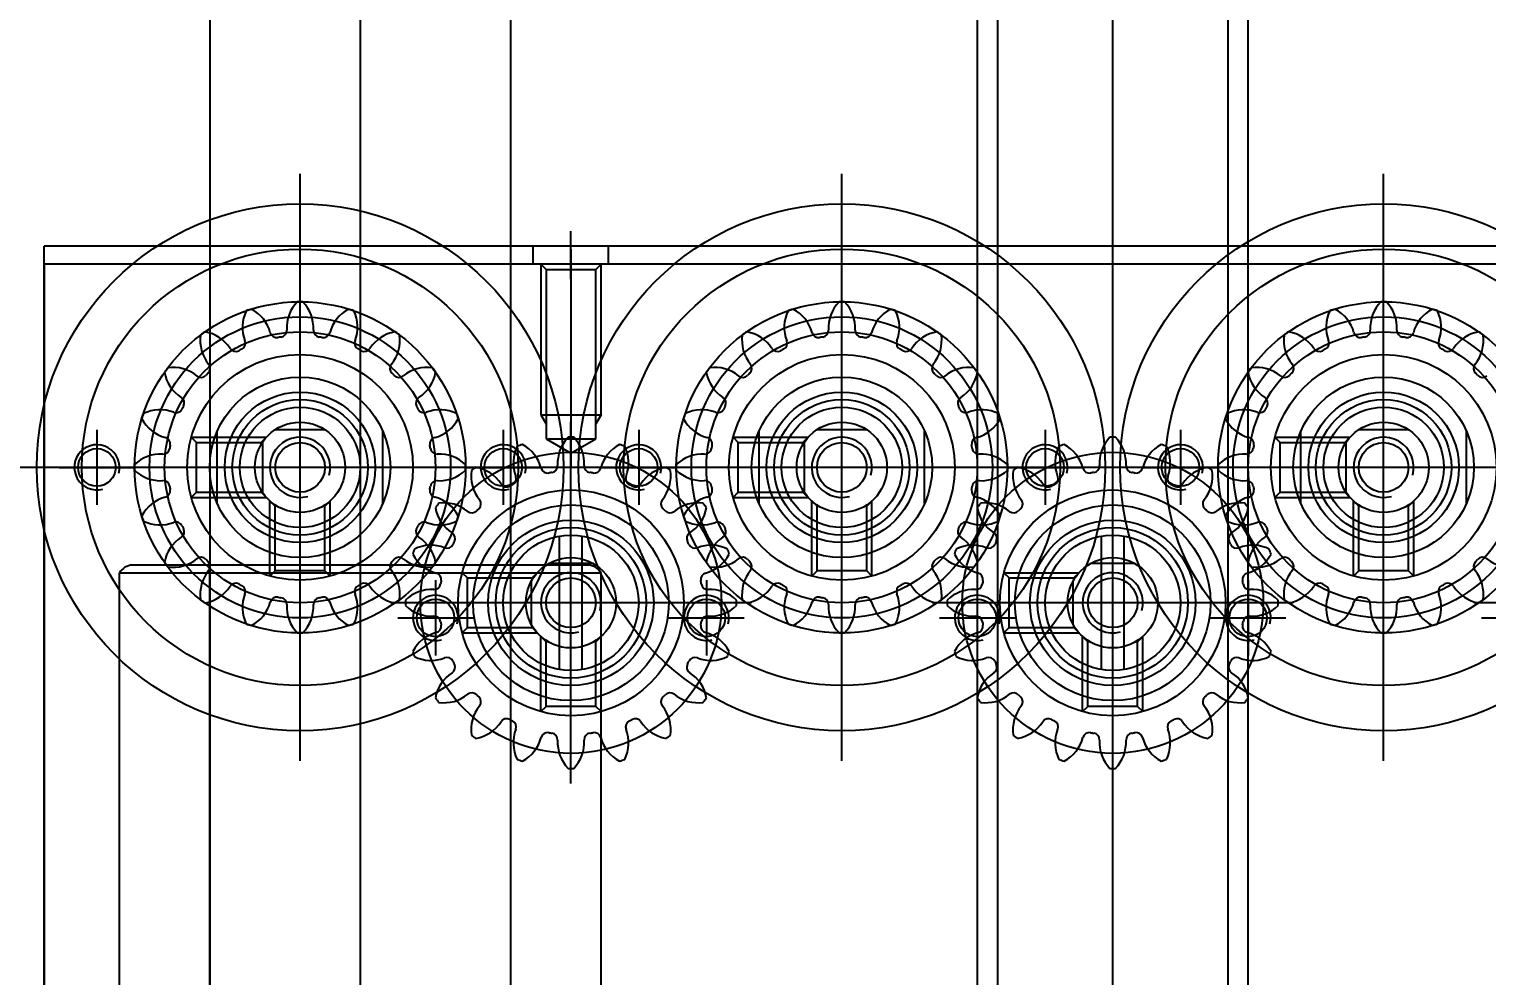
# Model space of a CAD drawing. Header units: inches. Extents: x 0 to 77285, y -118 to 40065.
# Drawn here: x 16241.6 to 16338.5, y 25647.3 to 25710.2 of the extents above; entities that cross this region are included whole.
import ezdxf

# ---------------------------------------------------------------- set-up
doc = ezdxf.new("R2010")
doc.units = ezdxf.units.IN
doc.header["$LTSCALE"] = 5
doc.header["$MEASUREMENT"] = 0
doc.layers.add('A', color=8, linetype='Continuous')
doc.styles.add('SCI', font='')
doc.styles.get('SCI').set_extended_font_data('Gulim')
doc.dimstyles.new('SCH', dxfattribs={"dimtxt": 2.5, "dimasz": 2, "dimexe": 1.25, "dimexo": 0.625, "dimtad": 1, "dimdec": 8, "dimtxsty": 'SCI', "dimcen": 2.5, "dimclrd": 4, "dimclre": 4, "dimclrt": 7, "dimadec": 8, "dimazin": 2, "dimtfac": 1, "dimtdec": 8, "dimtmove": 0, "dimatfit": 3, "dimfxl": 1, "dimarcsym": 0})

# ---------------------------------------------------------------- blocks, each defined once
blk = doc.blocks.new('A$Cc399747e')
at = {"ltscale": 3}
for p, q in [((969.797, 903.5), (969.797, 95.5)), ((1040.797, 582), (1040.797, 654)), ((1040.797, 651.8), (1040.797, 580.8)), ((969.797, 612), (969.797, 597)), ((1005.797, 612), (1005.797, 597)), ((951.797, 608.5), (951.797, 582.5)), ((987.797, 608.5), (987.797, 582.5)), ((1023.797, 608.5), (1023.797, 582.5)), ((960.797, 603), (960.797, 608)), ((978.797, 603), (978.797, 608)), ((996.797, 603), (996.797, 608)), ((1014.797, 603), (1014.797, 608)), ((945.297, 605.5), (940.297, 605.5)), ((963.297, 605.5), (958.297, 605.5)), ((981.297, 605.5), (976.297, 605.5)), ((999.297, 605.5), (994.297, 605.5)), ((1017.297, 605.5), (1012.297, 605.5)), ((962.297, 604.5), (977.297, 604.5)), ((998.297, 604.5), (1013.297, 604.5)), ((965.297, 593), (965.297, 598)), ((974.297, 593), (974.297, 598)), ((1001.297, 593), (1001.297, 598)), ((1010.297, 593), (1010.297, 598)), ((1037.297, 593), (1037.297, 598)), ((938.797, 595.5), (964.797, 595.5)), ((967.797, 595.5), (962.797, 595.5)), ((976.797, 595.5), (971.797, 595.5)), ((974.797, 595.5), (1000.797, 595.5)), ((1003.797, 595.5), (998.797, 595.5)), ((1005.797, 581), (1005.797, 595.553)), ((1012.797, 595.5), (1007.797, 595.5)), ((1010.797, 595.5), (1036.797, 595.5)), ((1039.797, 595.5), (1034.797, 595.5)), ((1005.797, 594.553), (1004.147, 593.6)), ((1007.447, 593.6), (1005.797, 594.553)), ((1007.447, 593.6), (1004.147, 593.6)), ((1004.147, 593.6), (1004.147, 582.35)), ((1007.447, 582.35), (1007.447, 593.6)), ((1003.797, 592), (1004.147, 592.606)), ((1007.797, 592), (1003.797, 592)), ((1003.797, 592), (1003.797, 582)), ((1007.797, 592), (1007.447, 592.606)), ((1007.797, 582), (1007.797, 592)), ((1004.147, 582.35), (1003.797, 582)), ((1007.447, 582.35), (1004.147, 582.35)), ((1007.797, 582), (1007.447, 582.35)), ((213.797, 582), (1040.797, 582)), ((213.797, 582), (1040.797, 582)), ((213.797, 580.8), (1040.797, 580.8))]:
    blk.add_line(p, q, dxfattribs=at)
for p, q in [((1019.797, 137), (1019.797, 875)), ((1009.797, 871.5), (1009.797, 140.5)), ((1029.797, 140.5), (1029.797, 871.5)), ((962.15, 147.5), (962.15, 869.5)), ((977.444, 147.5), (977.444, 869.5)), ((960.797, 868.147), (960.797, 148.853)), ((978.797, 148.853), (978.797, 868.147)), ((1019.797, 600), (1019.797, 684)), ((1009.797, 682), (1009.797, 602)), ((1029.797, 682), (1029.797, 602)), ((1003.797, 672.514), (1003.797, 602.516)), ((1035.797, 672.514), (1035.797, 602.516)), ((969.797, 616.5), (969.797, 592.5)), ((1005.797, 616.5), (1005.797, 592.5)), ((951.797, 615), (951.797, 576)), ((987.797, 615), (987.797, 576)), ((1023.797, 615), (1023.797, 576)), ((967.797, 611.729), (967.797, 606.736)), ((967.797, 611.729), (968.147, 611.379)), ((968.147, 611.379), (971.447, 611.379)), ((968.147, 611.379), (968.147, 607.086)), ((971.797, 611.729), (971.447, 611.379)), ((971.447, 611.379), (971.447, 607.086)), ((971.797, 611.729), (971.797, 606.736)), ((1003.797, 611.729), (1003.797, 606.736)), ((1003.797, 611.729), (1004.147, 611.379)), ((1004.147, 611.379), (1007.447, 611.379)), ((1004.147, 611.379), (1004.147, 607.086)), ((1007.797, 611.729), (1007.447, 611.379)), ((1007.447, 611.379), (1007.447, 607.086)), ((1007.797, 611.729), (1007.797, 606.736)), ((969.797, 610), (969.797, 599)), ((1005.797, 610), (1005.797, 599)), ((969.047, 608.937), (969.047, 600.063)), ((970.547, 608.937), (970.547, 600.063)), ((1005.047, 608.937), (1005.047, 600.063)), ((1006.547, 608.937), (1006.547, 600.063)), ((951.797, 607.5), (951.797, 583.5)), ((987.797, 607.5), (987.797, 583.5)), ((1023.797, 607.5), (1023.797, 583.5)), ((968.147, 607.086), (967.797, 606.736)), ((968.147, 607.086), (968.277, 607.086)), ((971.318, 607.086), (971.447, 607.086)), ((971.447, 607.086), (971.797, 606.736)), ((977.026, 606.5), (972.033, 606.5)), ((972.383, 606.15), (972.033, 606.5)), ((977.026, 606.5), (976.676, 606.15)), ((1004.147, 607.086), (1003.797, 606.736)), ((1004.147, 607.086), (1004.277, 607.086)), ((1007.318, 607.086), (1007.447, 607.086)), ((1007.447, 607.086), (1007.797, 606.736)), ((1013.026, 606.5), (1008.033, 606.5)), ((1008.383, 606.15), (1008.033, 606.5)), ((1013.026, 606.5), (1012.676, 606.15)), ((972.383, 606.15), (972.383, 606.021)), ((976.676, 606.15), (972.383, 606.15)), ((972.438, 603.077), (972.438, 605.923)), ((976.676, 606.15), (976.676, 602.85)), ((1008.383, 606.15), (1008.383, 606.021)), ((1012.676, 606.15), (1008.383, 606.15)), ((1008.438, 603.077), (1008.438, 605.923)), ((1012.676, 606.15), (1012.676, 602.85)), ((921.797, 604.5), (945.797, 604.5)), ((957.797, 604.5), (981.797, 604.5)), ((964.297, 604.5), (975.297, 604.5)), ((993.797, 604.5), (1017.797, 604.5)), ((1000.297, 604.5), (1011.297, 604.5)), ((949.797, 602.729), (949.797, 597.736)), ((949.797, 602.729), (950.147, 602.379)), ((953.797, 602.729), (953.447, 602.379)), ((953.797, 602.729), (953.797, 597.736)), ((972.383, 602.85), (972.033, 602.5)), ((977.026, 602.5), (972.033, 602.5)), ((972.383, 602.979), (972.383, 602.85)), ((976.676, 602.85), (972.383, 602.85)), ((977.026, 602.5), (976.676, 602.85)), ((985.797, 602.729), (985.797, 597.736)), ((985.797, 602.729), (986.147, 602.379)), ((989.797, 602.729), (989.447, 602.379)), ((989.797, 602.729), (989.797, 597.736)), ((1035.797, 602.516), (1003.797, 602.516)), ((1008.383, 602.85), (1008.033, 602.5)), ((1013.026, 602.5), (1008.033, 602.5)), ((1008.383, 602.979), (1008.383, 602.85)), ((1012.676, 602.85), (1008.383, 602.85)), ((1013.026, 602.5), (1012.676, 602.85)), ((1021.797, 602.729), (1021.797, 597.736)), ((1021.797, 602.729), (1022.147, 602.379)), ((1025.797, 602.729), (1025.447, 602.379)), ((1025.797, 602.729), (1025.797, 597.736)), ((950.147, 602.379), (953.447, 602.379)), ((950.147, 602.379), (950.147, 598.086)), ((953.447, 602.379), (953.447, 598.086)), ((971.22, 601.859), (968.374, 601.859)), ((986.147, 602.379), (989.447, 602.379)), ((986.147, 602.379), (986.147, 598.086)), ((989.447, 602.379), (989.447, 598.086)), ((1007.22, 601.859), (1004.374, 601.859)), ((1004.672, 602), (1034.922, 602)), ((1022.147, 602.379), (1025.447, 602.379)), ((1022.147, 602.379), (1022.147, 598.086)), ((1025.447, 602.379), (1025.447, 598.086)), ((946.297, 597.898), (946.297, 593.102)), ((950.147, 598.086), (949.797, 597.736)), ((950.147, 598.086), (950.277, 598.086)), ((953.318, 598.086), (953.447, 598.086)), ((953.447, 598.086), (953.797, 597.736)), ((957.297, 597.898), (957.297, 593.102)), ((982.297, 597.898), (982.297, 593.102)), ((986.147, 598.086), (985.797, 597.736)), ((986.147, 598.086), (986.277, 598.086)), ((989.318, 598.086), (989.447, 598.086)), ((989.447, 598.086), (989.797, 597.736)), ((993.297, 597.898), (993.297, 593.102)), ((1018.297, 597.898), (1018.297, 593.102)), ((1022.147, 598.086), (1021.797, 597.736)), ((1022.147, 598.086), (1022.277, 598.086)), ((1025.318, 598.086), (1025.447, 598.086)), ((1025.447, 598.086), (1025.797, 597.736)), ((1029.297, 597.898), (1029.297, 593.102)), ((959.026, 597.5), (954.033, 597.5)), ((954.383, 597.15), (954.033, 597.5)), ((954.298, 593.843), (954.298, 597.157)), ((954.383, 597.15), (954.383, 597.021)), ((958.676, 597.15), (954.383, 597.15)), ((959.026, 597.5), (958.676, 597.15)), ((958.676, 597.15), (958.676, 593.85)), ((995.026, 597.5), (990.033, 597.5)), ((990.383, 597.15), (990.033, 597.5)), ((990.298, 593.843), (990.298, 597.157)), ((990.383, 597.15), (990.383, 597.021)), ((994.676, 597.15), (990.383, 597.15)), ((995.026, 597.5), (994.676, 597.15)), ((994.676, 597.15), (994.676, 593.85)), ((1031.026, 597.5), (1026.033, 597.5)), ((1026.383, 597.15), (1026.033, 597.5)), ((1026.298, 593.843), (1026.298, 597.157)), ((1026.383, 597.15), (1026.383, 597.021)), ((1030.676, 597.15), (1026.383, 597.15)), ((1031.026, 597.5), (1030.676, 597.15)), ((1030.676, 597.15), (1030.676, 593.85)), ((932.297, 595.5), (971.297, 595.5)), ((939.797, 595.5), (963.797, 595.5)), ((968.297, 595.5), (1007.297, 595.5)), ((975.797, 595.5), (999.797, 595.5)), ((1004.297, 595.5), (1043.297, 595.5)), ((1011.797, 595.5), (1035.797, 595.5)), ((1040.297, 595.5), (1079.297, 595.5)), ((954.383, 593.85), (954.033, 593.5)), ((954.383, 593.979), (954.383, 593.85)), ((958.676, 593.85), (954.383, 593.85)), ((959.026, 593.5), (958.676, 593.85)), ((990.383, 593.85), (990.033, 593.5)), ((990.383, 593.979), (990.383, 593.85)), ((994.676, 593.85), (990.383, 593.85)), ((995.026, 593.5), (994.676, 593.85)), ((1026.383, 593.85), (1026.033, 593.5)), ((1026.383, 593.979), (1026.383, 593.85)), ((1030.676, 593.85), (1026.383, 593.85)), ((1031.026, 593.5), (1030.676, 593.85)), ((950.14, 592.999), (953.454, 592.999)), ((959.026, 593.5), (954.033, 593.5)), ((986.14, 592.999), (989.454, 592.999)), ((995.026, 593.5), (990.033, 593.5)), ((1022.14, 592.999), (1025.454, 592.999)), ((1031.026, 593.5), (1026.033, 593.5)), ((1005.797, 583), (1005.797, 579.8)), ((1003.297, 582), (1003.297, 580.8)), ((1008.297, 582), (1008.297, 580.8))]:
    blk.add_line(p, q)
for centre, radius in [((969.797, 604.5), 10), ((1005.797, 604.5), 10), ((951.797, 595.5), 17.5), ((987.797, 595.5), 17.5), ((1023.797, 595.5), 17.5), ((969.797, 604.5), 7.5), ((1005.797, 604.5), 7.5), ((951.797, 595.5), 14.5), ((969.797, 604.5), 5), ((987.797, 595.5), 14.5), ((1005.797, 604.5), 5), ((1023.797, 595.5), 14.5), ((969.797, 604.5), 4.5), ((969.797, 604.5), 4.5), ((1005.797, 604.5), 4.5), ((1005.797, 604.5), 4.5), ((969.797, 604.5), 3), ((969.797, 604.5), 3), ((1005.797, 604.5), 3), ((1005.797, 604.5), 3), ((951.797, 595.5), 10), ((969.797, 604.5), 1.65), ((987.797, 595.5), 10), ((1005.797, 604.5), 1.65), ((1023.797, 595.5), 10), ((951.797, 595.5), 7.5), ((987.797, 595.5), 7.5), ((1023.797, 595.5), 7.5), ((951.797, 595.5), 6), ((987.797, 595.5), 6), ((1023.797, 595.5), 6), ((951.797, 595.5), 5), ((951.797, 595.5), 4.5), ((987.797, 595.5), 5), ((987.797, 595.5), 4.5), ((1023.797, 595.5), 5), ((1023.797, 595.5), 4.5), ((951.797, 595.5), 4), ((987.797, 595.5), 4), ((1023.797, 595.5), 4), ((951.797, 595.5), 3), ((951.797, 595.5), 3), ((987.797, 595.5), 3), ((987.797, 595.5), 3), ((1023.797, 595.5), 3), ((1023.797, 595.5), 3), ((951.797, 595.5), 1.65), ((987.797, 595.5), 1.65), ((1023.797, 595.5), 1.65)]:
    blk.add_circle(centre, radius)
for centre, radius in [((969.797, 604.5), 6.5), ((1005.797, 604.5), 6.5), ((969.797, 604.5), 5.5), ((1005.797, 604.5), 5.5), ((951.797, 595.5), 11), ((960.797, 605.5), 1.25), ((987.797, 595.5), 11), ((978.797, 605.5), 1.25), ((996.797, 605.5), 1.25), ((1023.797, 595.5), 11), ((1014.797, 605.5), 1.25), ((951.797, 595.5), 9), ((987.797, 595.5), 9), ((1023.797, 595.5), 9), ((965.297, 595.5), 1.25), ((974.297, 595.5), 1.25), ((1001.297, 595.5), 1.25), ((1010.297, 595.5), 1.25), ((1037.297, 595.5), 1.25)]:
    blk.add_circle(centre, radius, dxfattribs=at)
for centre, radius, start, end in [((971.409, 613.758), 2.5, 135.86546, 183.15785), ((969.797, 604.5), 11, 90, 90.94936), ((969.797, 604.5), 11, 89.05064, 90), ((968.185, 613.758), 2.5, 356.84215, 44.13454), ((1007.409, 613.758), 2.5, 135.86546, 183.15785), ((1005.797, 604.5), 11, 90, 90.94936), ((1005.797, 604.5), 11, 89.05064, 90), ((1004.185, 613.758), 2.5, 356.84215, 44.13454), ((968.47, 613.803), 2.5, 153.86546, 201.15785), ((969.797, 604.5), 11, 108, 108.94936), ((969.797, 604.5), 11, 107.05064, 108), ((965.403, 612.806), 2.5, 14.84215, 62.13454), ((974.191, 612.806), 2.5, 117.86546, 165.15785), ((969.797, 604.5), 11, 72, 72.94936), ((969.797, 604.5), 11, 71.05064, 72), ((971.125, 613.803), 2.5, 338.84215, 26.13454), ((1004.47, 613.803), 2.5, 153.86546, 201.15785), ((1005.797, 604.5), 11, 108, 108.94936), ((1005.797, 604.5), 11, 107.05064, 108), ((1001.403, 612.806), 2.5, 14.84215, 62.13454), ((1010.191, 612.806), 2.5, 117.86546, 165.15785), ((1005.797, 604.5), 11, 72, 72.94936), ((1005.797, 604.5), 11, 71.05064, 72), ((1007.125, 613.803), 2.5, 338.84215, 26.13454), ((965.66, 612.937), 2.5, 171.86546, 219.15785), ((969.797, 604.5), 11, 126, 126.94936), ((969.797, 604.5), 11, 125.05064, 126), ((963.052, 611.042), 2.5, 32.84215, 80.13454), ((968.247, 613.56), 0.442, 194.84215, 279.71096), ((969.797, 604.5), 8.75, 99, 99.71096), ((969.797, 604.5), 8.75, 98.28904, 99), ((968.472, 613.596), 0.442, 278.28904, 3.15785), ((971.122, 613.596), 0.442, 176.84215, 261.71096), ((969.797, 604.5), 8.75, 81, 81.71096), ((969.797, 604.5), 8.75, 80.28904, 81), ((971.348, 613.56), 0.442, 260.28904, 345.15785), ((976.543, 611.042), 2.5, 99.86546, 147.15785), ((973.935, 612.937), 2.5, 320.84215, 8.13454), ((969.797, 604.5), 11, 54, 54.94936), ((969.797, 604.5), 11, 53.05064, 54), ((1001.66, 612.937), 2.5, 171.86546, 219.15785), ((1005.797, 604.5), 11, 126, 126.94936), ((1005.797, 604.5), 11, 125.05064, 126), ((999.052, 611.042), 2.5, 32.84215, 80.13454), ((1004.247, 613.56), 0.442, 194.84215, 279.71096), ((1005.797, 604.5), 8.75, 99, 99.71096), ((1005.797, 604.5), 8.75, 98.28904, 99), ((1004.472, 613.596), 0.442, 278.28904, 3.15785), ((1007.122, 613.596), 0.442, 176.84215, 261.71096), ((1005.797, 604.5), 8.75, 81, 81.71096), ((1005.797, 604.5), 8.75, 80.28904, 81), ((1007.348, 613.56), 0.442, 260.28904, 345.15785), ((1012.543, 611.042), 2.5, 99.86546, 147.15785), ((1009.935, 612.937), 2.5, 320.84215, 8.13454), ((1005.797, 604.5), 11, 54, 54.94936), ((1005.797, 604.5), 11, 53.05064, 54), ((965.523, 612.637), 0.442, 212.84215, 297.71096), ((969.797, 604.5), 8.75, 117, 117.71096), ((969.797, 604.5), 8.75, 116.28904, 117), ((965.726, 612.741), 0.442, 296.28904, 21.15785), ((973.868, 612.741), 0.442, 158.84215, 243.71096), ((969.797, 604.5), 8.75, 63, 63.71096), ((969.797, 604.5), 8.75, 62.28904, 63), ((974.071, 612.637), 0.442, 242.28904, 327.15785), ((1001.523, 612.637), 0.442, 212.84215, 297.71096), ((1005.797, 604.5), 8.75, 117, 117.71096), ((1005.797, 604.5), 8.75, 116.28904, 117), ((1001.726, 612.741), 0.442, 296.28904, 21.15785), ((1009.868, 612.741), 0.442, 158.84215, 243.71096), ((1005.797, 604.5), 8.75, 63, 63.71096), ((1005.797, 604.5), 8.75, 62.28904, 63), ((1010.071, 612.637), 0.442, 242.28904, 327.15785), ((963.379, 611.08), 0.442, 314.28904, 39.15785), ((976.215, 611.08), 0.442, 140.84215, 225.71096), ((999.379, 611.08), 0.442, 314.28904, 39.15785), ((1012.215, 611.08), 0.442, 140.84215, 225.71096), ((969.797, 604.5), 11, 144, 144.94936), ((963.255, 611.246), 2.5, 189.86546, 237.15785), ((969.797, 604.5), 11, 143.05064, 144), ((961.36, 608.637), 2.5, 50.84215, 98.13454), ((963.218, 610.918), 0.442, 230.84215, 315.71096), ((969.797, 604.5), 8.75, 135, 135.71096), ((969.797, 604.5), 8.75, 134.28904, 135), ((969.797, 604.5), 8.75, 45, 45.71096), ((969.797, 604.5), 8.75, 44.28904, 45), ((976.377, 610.918), 0.442, 224.28904, 309.15785), ((978.234, 608.637), 2.5, 81.86546, 129.15785), ((976.339, 611.246), 2.5, 302.84215, 350.13454), ((969.797, 604.5), 11, 36, 36.94936), ((969.797, 604.5), 11, 35.05064, 36), ((1005.797, 604.5), 11, 144, 144.94936), ((999.255, 611.246), 2.5, 189.86546, 237.15785), ((1005.797, 604.5), 11, 143.05064, 144), ((997.36, 608.637), 2.5, 50.84215, 98.13454), ((999.218, 610.918), 0.442, 230.84215, 315.71096), ((1005.797, 604.5), 8.75, 135, 135.71096), ((1005.797, 604.5), 8.75, 134.28904, 135), ((1005.797, 604.5), 8.75, 45, 45.71096), ((1005.797, 604.5), 8.75, 44.28904, 45), ((1012.377, 610.918), 0.442, 224.28904, 309.15785), ((1014.234, 608.637), 2.5, 81.86546, 129.15785), ((1012.339, 611.246), 2.5, 302.84215, 350.13454), ((1005.797, 604.5), 11, 36, 36.94936), ((1005.797, 604.5), 11, 35.05064, 36), ((960.495, 605.828), 2.5, 68.84215, 116.13454), ((961.556, 608.571), 0.442, 248.84215, 333.71096), ((961.66, 608.774), 0.442, 332.28904, 57.15785), ((969.797, 604.5), 8.75, 153, 153.71096), ((969.797, 604.5), 8.75, 152.28904, 153), ((977.935, 608.774), 0.442, 122.84215, 207.71096), ((969.797, 604.5), 8.75, 27, 27.71096), ((969.797, 604.5), 8.75, 26.28904, 27), ((978.038, 608.571), 0.442, 206.28904, 291.15785), ((979.1, 605.828), 2.5, 63.86546, 111.15785), ((996.495, 605.828), 2.5, 68.84215, 116.13454), ((997.556, 608.571), 0.442, 248.84215, 333.71096), ((997.66, 608.774), 0.442, 332.28904, 57.15785), ((1005.797, 604.5), 8.75, 153, 153.71096), ((1005.797, 604.5), 8.75, 152.28904, 153), ((1013.935, 608.774), 0.442, 122.84215, 207.71096), ((1005.797, 604.5), 8.75, 27, 27.71096), ((1005.797, 604.5), 8.75, 26.28904, 27), ((1014.038, 608.571), 0.442, 206.28904, 291.15785), ((1015.1, 605.828), 2.5, 63.86546, 111.15785), ((969.797, 604.5), 11, 162, 162.94936), ((961.491, 608.894), 2.5, 207.86546, 255.15785), ((969.797, 604.5), 11, 161.05064, 162), ((978.104, 608.894), 2.5, 284.84215, 332.13454), ((969.797, 604.5), 11, 18, 18.94936), ((969.797, 604.5), 11, 17.05064, 18), ((1005.797, 604.5), 11, 162, 162.94936), ((997.491, 608.894), 2.5, 207.86546, 255.15785), ((1005.797, 604.5), 11, 161.05064, 162), ((1014.104, 608.894), 2.5, 284.84215, 332.13454), ((1005.797, 604.5), 11, 18, 18.94936), ((1005.797, 604.5), 11, 17.05064, 18), ((953.409, 604.758), 2.5, 135.86546, 183.15785), ((951.797, 595.5), 11, 90, 90.94936), ((951.797, 595.5), 11, 89.05064, 90), ((950.185, 604.758), 2.5, 356.84215, 44.13454), ((960.737, 606.051), 0.442, 350.28904, 75.15785), ((969.797, 604.5), 2, 165, 105), ((978.857, 606.051), 0.442, 104.84215, 189.71096), ((989.409, 604.758), 2.5, 135.86546, 183.15785), ((987.797, 595.5), 11, 90, 90.94936), ((987.797, 595.5), 11, 89.05064, 90), ((986.185, 604.758), 2.5, 356.84215, 44.13454), ((996.737, 606.051), 0.442, 350.28904, 75.15785), ((1005.797, 604.5), 2, 165, 105), ((1014.857, 606.051), 0.442, 104.84215, 189.71096), ((1025.409, 604.758), 2.5, 135.86546, 183.15785), ((1023.797, 595.5), 11, 90, 90.94936), ((1023.797, 595.5), 11, 89.05064, 90), ((1022.185, 604.758), 2.5, 356.84215, 44.13454), ((950.47, 604.803), 2.5, 153.86546, 201.15785), ((951.797, 595.5), 11, 108, 108.94936), ((951.797, 595.5), 11, 107.05064, 108), ((947.403, 603.806), 2.5, 14.84215, 62.13454), ((956.191, 603.806), 2.5, 117.86546, 165.15785), ((951.797, 595.5), 11, 72, 72.94936), ((951.797, 595.5), 11, 71.05064, 72), ((953.125, 604.803), 2.5, 338.84215, 26.13454), ((960.54, 602.888), 2.5, 86.84215, 134.13454), ((960.702, 605.825), 0.442, 266.84215, 351.71096), ((969.797, 604.5), 8.75, 171, 171.71096), ((969.797, 604.5), 8.75, 170.28904, 171), ((969.797, 604.5), 8.75, 9, 9.71096), ((969.797, 604.5), 8.75, 8.28904, 9), ((978.893, 605.825), 0.442, 188.28904, 273.15785), ((979.055, 602.888), 2.5, 45.86546, 93.15785), ((986.47, 604.803), 2.5, 153.86546, 201.15785), ((987.797, 595.5), 11, 108, 108.94936), ((987.797, 595.5), 11, 107.05064, 108), ((983.403, 603.806), 2.5, 14.84215, 62.13454), ((992.191, 603.806), 2.5, 117.86546, 165.15785), ((987.797, 595.5), 11, 72, 72.94936), ((987.797, 595.5), 11, 71.05064, 72), ((989.125, 604.803), 2.5, 338.84215, 26.13454), ((996.54, 602.888), 2.5, 86.84215, 134.13454), ((996.702, 605.825), 0.442, 266.84215, 351.71096), ((1005.797, 604.5), 8.75, 171, 171.71096), ((1005.797, 604.5), 8.75, 170.28904, 171), ((1005.797, 604.5), 8.75, 9, 9.71096), ((1005.797, 604.5), 8.75, 8.28904, 9), ((1014.893, 605.825), 0.442, 188.28904, 273.15785), ((1015.055, 602.888), 2.5, 45.86546, 93.15785), ((1022.47, 604.803), 2.5, 153.86546, 201.15785), ((1023.797, 595.5), 11, 108, 108.94936), ((1023.797, 595.5), 11, 107.05064, 108), ((1019.403, 603.806), 2.5, 14.84215, 62.13454), ((1028.191, 603.806), 2.5, 117.86546, 165.15785), ((1023.797, 595.5), 11, 72, 72.94936), ((1023.797, 595.5), 11, 71.05064, 72), ((1025.125, 604.803), 2.5, 338.84215, 26.13454), ((951.797, 595.5), 11, 126, 126.94936), ((951.797, 595.5), 11, 125.05064, 126), ((945.052, 602.042), 2.5, 32.84215, 80.13454), ((950.247, 604.56), 0.442, 194.84215, 279.71096), ((950.472, 604.596), 0.442, 278.28904, 3.15785), ((953.122, 604.596), 0.442, 176.84215, 261.71096), ((953.348, 604.56), 0.442, 260.28904, 345.15785), ((958.543, 602.042), 2.5, 99.86546, 147.15785), ((951.797, 595.5), 11, 54, 54.94936), ((951.797, 595.5), 11, 53.05064, 54), ((969.797, 604.5), 11, 179.05064, 180), ((969.797, 604.5), 11, 180, 180.94936), ((969.797, 604.5), 11, 360, 0.94936), ((969.797, 604.5), 11, 359.05064, 0), ((987.797, 595.5), 11, 126, 126.94936), ((987.797, 595.5), 11, 125.05064, 126), ((981.052, 602.042), 2.5, 32.84215, 80.13454), ((986.247, 604.56), 0.442, 194.84215, 279.71096), ((986.472, 604.596), 0.442, 278.28904, 3.15785), ((989.122, 604.596), 0.442, 176.84215, 261.71096), ((989.348, 604.56), 0.442, 260.28904, 345.15785), ((994.543, 602.042), 2.5, 99.86546, 147.15785), ((987.797, 595.5), 11, 54, 54.94936), ((987.797, 595.5), 11, 53.05064, 54), ((1005.797, 604.5), 11, 179.05064, 180), ((1005.797, 604.5), 11, 180, 180.94936), ((1005.797, 604.5), 11, 360, 0.94936), ((1005.797, 604.5), 11, 359.05064, 0), ((1023.797, 595.5), 11, 126, 126.94936), ((1023.797, 595.5), 11, 125.05064, 126), ((1017.052, 602.042), 2.5, 32.84215, 80.13454), ((1022.247, 604.56), 0.442, 194.84215, 279.71096), ((1022.472, 604.596), 0.442, 278.28904, 3.15785), ((1025.122, 604.596), 0.442, 176.84215, 261.71096), ((1025.348, 604.56), 0.442, 260.28904, 345.15785), ((1030.543, 602.042), 2.5, 99.86546, 147.15785), ((1023.797, 595.5), 11, 54, 54.94936), ((1023.797, 595.5), 11, 53.05064, 54), ((947.66, 603.937), 2.5, 171.86546, 219.15785), ((947.726, 603.741), 0.442, 296.28904, 21.15785), ((951.797, 595.5), 8.75, 99, 99.71096), ((951.797, 595.5), 8.75, 98.28904, 99), ((951.797, 595.5), 8.75, 81, 81.71096), ((951.797, 595.5), 8.75, 80.28904, 81), ((955.868, 603.741), 0.442, 158.84215, 243.71096), ((955.935, 603.937), 2.5, 320.84215, 8.13454), ((960.54, 606.112), 2.5, 225.86546, 273.15785), ((960.702, 603.175), 0.442, 8.28904, 93.15785), ((978.893, 603.175), 0.442, 86.84215, 171.71096), ((979.055, 606.112), 2.5, 266.84215, 314.13454), ((983.66, 603.937), 2.5, 171.86546, 219.15785), ((983.726, 603.741), 0.442, 296.28904, 21.15785), ((987.797, 595.5), 8.75, 99, 99.71096), ((987.797, 595.5), 8.75, 98.28904, 99), ((987.797, 595.5), 8.75, 81, 81.71096), ((987.797, 595.5), 8.75, 80.28904, 81), ((991.868, 603.741), 0.442, 158.84215, 243.71096), ((991.935, 603.937), 2.5, 320.84215, 8.13454), ((996.54, 606.112), 2.5, 225.86546, 273.15785), ((996.702, 603.175), 0.442, 8.28904, 93.15785), ((1014.893, 603.175), 0.442, 86.84215, 171.71096), ((1015.055, 606.112), 2.5, 266.84215, 314.13454), ((1019.66, 603.937), 2.5, 171.86546, 219.15785), ((1019.726, 603.741), 0.442, 296.28904, 21.15785), ((1023.797, 595.5), 8.75, 99, 99.71096), ((1023.797, 595.5), 8.75, 98.28904, 99), ((1023.797, 595.5), 8.75, 81, 81.71096), ((1023.797, 595.5), 8.75, 80.28904, 81), ((1027.868, 603.741), 0.442, 158.84215, 243.71096), ((1027.935, 603.937), 2.5, 320.84215, 8.13454), ((947.523, 603.637), 0.442, 212.84215, 297.71096), ((951.797, 595.5), 8.75, 117, 117.71096), ((951.797, 595.5), 8.75, 116.28904, 117), ((951.797, 595.5), 8.75, 63, 63.71096), ((951.797, 595.5), 8.75, 62.28904, 63), ((956.071, 603.637), 0.442, 242.28904, 327.15785), ((961.491, 600.106), 2.5, 104.84215, 152.13454), ((960.737, 602.95), 0.442, 284.84215, 9.71096), ((969.797, 604.5), 8.75, 188.28904, 189), ((969.797, 604.5), 8.75, 189, 189.71096), ((978.857, 602.95), 0.442, 170.28904, 255.15785), ((969.797, 604.5), 8.75, 350.28904, 351), ((969.797, 604.5), 8.75, 351, 351.71096), ((978.104, 600.106), 2.5, 27.86546, 75.15785), ((983.523, 603.637), 0.442, 212.84215, 297.71096), ((987.797, 595.5), 8.75, 117, 117.71096), ((987.797, 595.5), 8.75, 116.28904, 117), ((987.797, 595.5), 8.75, 63, 63.71096), ((987.797, 595.5), 8.75, 62.28904, 63), ((992.071, 603.637), 0.442, 242.28904, 327.15785), ((997.491, 600.106), 2.5, 104.84215, 152.13454), ((996.737, 602.95), 0.442, 284.84215, 9.71096), ((1005.797, 604.5), 8.75, 188.28904, 189), ((1005.797, 604.5), 8.75, 189, 189.71096), ((1004.672, 603), 1, 208.95502, 270), ((1014.857, 602.95), 0.442, 170.28904, 255.15785), ((1005.797, 604.5), 8.75, 350.28904, 351), ((1005.797, 604.5), 8.75, 351, 351.71096), ((1014.104, 600.106), 2.5, 27.86546, 75.15785), ((1019.523, 603.637), 0.442, 212.84215, 297.71096), ((1023.797, 595.5), 8.75, 117, 117.71096), ((1023.797, 595.5), 8.75, 116.28904, 117), ((1023.797, 595.5), 8.75, 63, 63.71096), ((1023.797, 595.5), 8.75, 62.28904, 63), ((1028.071, 603.637), 0.442, 242.28904, 327.15785), ((1034.922, 603), 1, 270, 331.04498), ((943.36, 599.637), 2.5, 50.84215, 98.13454), ((945.218, 601.918), 0.442, 230.84215, 315.71096), ((951.797, 595.5), 8.75, 135, 135.71096), ((951.797, 595.5), 8.75, 134.28904, 135), ((945.379, 602.08), 0.442, 314.28904, 39.15785), ((958.215, 602.08), 0.442, 140.84215, 225.71096), ((951.797, 595.5), 8.75, 45, 45.71096), ((951.797, 595.5), 8.75, 44.28904, 45), ((958.377, 601.918), 0.442, 224.28904, 309.15785), ((960.234, 599.637), 2.5, 81.86546, 129.15785), ((958.339, 602.246), 2.5, 302.84215, 350.13454), ((951.797, 595.5), 11, 36, 36.94936), ((951.797, 595.5), 11, 35.05064, 36), ((987.797, 595.5), 11, 144, 144.94936), ((981.255, 602.246), 2.5, 189.86546, 237.15785), ((987.797, 595.5), 11, 143.05064, 144), ((979.36, 599.637), 2.5, 50.84215, 98.13454), ((981.218, 601.918), 0.442, 230.84215, 315.71096), ((987.797, 595.5), 8.75, 135, 135.71096), ((987.797, 595.5), 8.75, 134.28904, 135), ((981.379, 602.08), 0.442, 314.28904, 39.15785), ((994.215, 602.08), 0.442, 140.84215, 225.71096), ((987.797, 595.5), 8.75, 45, 45.71096), ((987.797, 595.5), 8.75, 44.28904, 45), ((994.377, 601.918), 0.442, 224.28904, 309.15785), ((996.234, 599.637), 2.5, 81.86546, 129.15785), ((994.339, 602.246), 2.5, 302.84215, 350.13454), ((987.797, 595.5), 11, 36, 36.94936), ((987.797, 595.5), 11, 35.05064, 36), ((1023.797, 595.5), 11, 144, 144.94936), ((1017.255, 602.246), 2.5, 189.86546, 237.15785), ((1023.797, 595.5), 11, 143.05064, 144), ((1015.36, 599.637), 2.5, 50.84215, 98.13454), ((1017.218, 601.918), 0.442, 230.84215, 315.71096), ((1023.797, 595.5), 8.75, 135, 135.71096), ((1023.797, 595.5), 8.75, 134.28904, 135), ((1017.379, 602.08), 0.442, 314.28904, 39.15785), ((1030.215, 602.08), 0.442, 140.84215, 225.71096), ((1023.797, 595.5), 8.75, 45, 45.71096), ((1023.797, 595.5), 8.75, 44.28904, 45), ((1030.377, 601.918), 0.442, 224.28904, 309.15785), ((1032.234, 599.637), 2.5, 81.86546, 129.15785), ((1030.339, 602.246), 2.5, 302.84215, 350.13454), ((1023.797, 595.5), 11, 36, 36.94936), ((1023.797, 595.5), 11, 35.05064, 36), ((969.797, 604.5), 11, 197.05064, 198), ((969.797, 604.5), 11, 198, 198.94936), ((960.495, 603.172), 2.5, 243.86546, 291.15785), ((961.556, 600.429), 0.442, 26.28904, 111.15785), ((969.797, 604.5), 8.75, 206.28904, 207), ((969.797, 604.5), 8.75, 207, 207.71096), ((969.797, 604.5), 8.75, 332.28904, 333), ((969.797, 604.5), 8.75, 333, 333.71096), ((978.038, 600.429), 0.442, 68.84215, 153.71096), ((979.1, 603.172), 2.5, 248.84215, 296.13454), ((969.797, 604.5), 11, 341.05064, 342), ((969.797, 604.5), 11, 342, 342.94936), ((1005.797, 604.5), 11, 197.05064, 198), ((1005.797, 604.5), 11, 198, 198.94936), ((996.495, 603.172), 2.5, 243.86546, 291.15785), ((997.556, 600.429), 0.442, 26.28904, 111.15785), ((1005.797, 604.5), 8.75, 206.28904, 207), ((1005.797, 604.5), 8.75, 207, 207.71096), ((1005.797, 604.5), 8.75, 332.28904, 333), ((1005.797, 604.5), 8.75, 333, 333.71096), ((1014.038, 600.429), 0.442, 68.84215, 153.71096), ((1015.1, 603.172), 2.5, 248.84215, 296.13454), ((1005.797, 604.5), 11, 341.05064, 342), ((1005.797, 604.5), 11, 342, 342.94936), ((959.935, 599.774), 0.442, 122.84215, 207.71096), ((951.797, 595.5), 8.75, 27, 27.71096), ((963.255, 597.754), 2.5, 122.84215, 170.13454), ((961.66, 600.226), 0.442, 302.84215, 27.71096), ((977.935, 600.226), 0.442, 152.28904, 237.15785), ((976.339, 597.754), 2.5, 9.86546, 57.15785), ((979.66, 599.774), 0.442, 332.28904, 57.15785), ((987.797, 595.5), 8.75, 152.28904, 153), ((995.935, 599.774), 0.442, 122.84215, 207.71096), ((987.797, 595.5), 8.75, 27, 27.71096), ((999.255, 597.754), 2.5, 122.84215, 170.13454), ((997.66, 600.226), 0.442, 302.84215, 27.71096), ((1013.935, 600.226), 0.442, 152.28904, 237.15785), ((1012.339, 597.754), 2.5, 9.86546, 57.15785), ((1015.66, 599.774), 0.442, 332.28904, 57.15785), ((1023.797, 595.5), 8.75, 152.28904, 153), ((1031.935, 599.774), 0.442, 122.84215, 207.71096), ((1023.797, 595.5), 8.75, 27, 27.71096), ((951.797, 595.5), 8.75, 26.28904, 27), ((960.038, 599.571), 0.442, 206.28904, 291.15785), ((961.1, 596.828), 2.5, 63.86546, 111.15785), ((960.104, 599.894), 2.5, 284.84215, 332.13454), ((951.797, 595.5), 11, 18, 18.94936), ((951.797, 595.5), 11, 17.05064, 18), ((987.797, 595.5), 11, 162, 162.94936), ((979.491, 599.894), 2.5, 207.86546, 255.15785), ((987.797, 595.5), 11, 161.05064, 162), ((978.495, 596.828), 2.5, 68.84215, 116.13454), ((979.556, 599.571), 0.442, 248.84215, 333.71096), ((987.797, 595.5), 8.75, 153, 153.71096), ((987.797, 595.5), 8.75, 26.28904, 27), ((996.038, 599.571), 0.442, 206.28904, 291.15785), ((997.1, 596.828), 2.5, 63.86546, 111.15785), ((996.104, 599.894), 2.5, 284.84215, 332.13454), ((987.797, 595.5), 11, 18, 18.94936), ((987.797, 595.5), 11, 17.05064, 18), ((1023.797, 595.5), 11, 162, 162.94936), ((1015.491, 599.894), 2.5, 207.86546, 255.15785), ((1023.797, 595.5), 11, 161.05064, 162), ((1014.495, 596.828), 2.5, 68.84215, 116.13454), ((1015.556, 599.571), 0.442, 248.84215, 333.71096), ((1023.797, 595.5), 8.75, 153, 153.71096), ((1023.797, 595.5), 8.75, 26.28904, 27), ((1032.038, 599.571), 0.442, 206.28904, 291.15785), ((1033.1, 596.828), 2.5, 63.86546, 111.15785), ((1032.104, 599.894), 2.5, 284.84215, 332.13454), ((1023.797, 595.5), 11, 18, 18.94936), ((1023.797, 595.5), 11, 17.05064, 18), ((969.797, 604.5), 11, 215.05064, 216), ((969.797, 604.5), 11, 216, 216.94936), ((961.36, 600.363), 2.5, 261.86546, 309.15785), ((963.218, 598.082), 0.442, 44.28904, 129.15785), ((965.66, 596.063), 2.5, 140.84215, 188.13454), ((969.797, 604.5), 8.75, 224.28904, 225), ((969.797, 604.5), 8.75, 225, 225.71096), ((963.379, 597.921), 0.442, 320.84215, 45.71096), ((976.215, 597.921), 0.442, 134.28904, 219.15785), ((973.935, 596.063), 2.5, 351.86546, 39.15785), ((969.797, 604.5), 8.75, 314.28904, 315), ((969.797, 604.5), 8.75, 315, 315.71096), ((976.377, 598.082), 0.442, 50.84215, 135.71096), ((978.234, 600.363), 2.5, 230.84215, 278.13454), ((969.797, 604.5), 11, 323.05064, 324), ((969.797, 604.5), 11, 324, 324.94936), ((1005.797, 604.5), 11, 215.05064, 216), ((1005.797, 604.5), 11, 216, 216.94936), ((997.36, 600.363), 2.5, 261.86546, 309.15785), ((999.218, 598.082), 0.442, 44.28904, 129.15785), ((1001.66, 596.063), 2.5, 140.84215, 188.13454), ((1005.797, 604.5), 8.75, 224.28904, 225), ((1005.797, 604.5), 8.75, 225, 225.71096), ((999.379, 597.921), 0.442, 320.84215, 45.71096), ((1012.215, 597.921), 0.442, 134.28904, 219.15785), ((1009.935, 596.063), 2.5, 351.86546, 39.15785), ((1005.797, 604.5), 8.75, 314.28904, 315), ((1005.797, 604.5), 8.75, 315, 315.71096), ((1012.377, 598.082), 0.442, 50.84215, 135.71096), ((1014.234, 600.363), 2.5, 230.84215, 278.13454), ((1005.797, 604.5), 11, 323.05064, 324), ((1005.797, 604.5), 11, 324, 324.94936), ((951.797, 595.5), 2, 165, 105), ((960.857, 597.051), 0.442, 104.84215, 189.71096), ((951.797, 595.5), 8.75, 9, 9.71096), ((951.797, 595.5), 8.75, 8.28904, 9), ((960.893, 596.825), 0.442, 188.28904, 273.15785), ((965.523, 596.363), 0.442, 62.28904, 147.15785), ((969.797, 604.5), 8.75, 242.28904, 243), ((969.797, 604.5), 8.75, 243, 243.71096), ((965.726, 596.259), 0.442, 338.84215, 63.71096), ((973.868, 596.259), 0.442, 116.28904, 201.15785), ((969.797, 604.5), 8.75, 296.28904, 297), ((969.797, 604.5), 8.75, 297, 297.71096), ((974.071, 596.363), 0.442, 32.84215, 117.71096), ((978.702, 596.825), 0.442, 266.84215, 351.71096), ((978.737, 597.051), 0.442, 350.28904, 75.15785), ((987.797, 595.5), 8.75, 171, 171.71096), ((987.797, 595.5), 8.75, 170.28904, 171), ((987.797, 595.5), 2, 165, 105), ((996.857, 597.051), 0.442, 104.84215, 189.71096), ((987.797, 595.5), 8.75, 9, 9.71096), ((987.797, 595.5), 8.75, 8.28904, 9), ((996.893, 596.825), 0.442, 188.28904, 273.15785), ((1001.523, 596.363), 0.442, 62.28904, 147.15785), ((1005.797, 604.5), 8.75, 242.28904, 243), ((1005.797, 604.5), 8.75, 243, 243.71096), ((1001.726, 596.259), 0.442, 338.84215, 63.71096), ((1009.868, 596.259), 0.442, 116.28904, 201.15785), ((1005.797, 604.5), 8.75, 296.28904, 297), ((1005.797, 604.5), 8.75, 297, 297.71096), ((1010.071, 596.363), 0.442, 32.84215, 117.71096), ((1014.702, 596.825), 0.442, 266.84215, 351.71096), ((1014.737, 597.051), 0.442, 350.28904, 75.15785), ((1023.797, 595.5), 8.75, 171, 171.71096), ((1023.797, 595.5), 8.75, 170.28904, 171), ((1023.797, 595.5), 2, 165, 105), ((1032.857, 597.051), 0.442, 104.84215, 189.71096), ((1023.797, 595.5), 8.75, 9, 9.71096), ((1023.797, 595.5), 8.75, 8.28904, 9), ((1032.893, 596.825), 0.442, 188.28904, 273.15785), ((961.055, 593.888), 2.5, 45.86546, 93.15785), ((951.797, 595.5), 11, 360, 0.94936), ((969.797, 604.5), 11, 233.05064, 234), ((963.052, 597.958), 2.5, 279.86546, 327.15785), ((968.47, 595.197), 2.5, 158.84215, 206.13454), ((968.247, 595.44), 0.442, 80.28904, 165.15785), ((969.797, 604.5), 8.75, 260.28904, 261), ((969.797, 604.5), 8.75, 261, 261.71096), ((968.472, 595.405), 0.442, 356.84215, 81.71096), ((971.122, 595.405), 0.442, 98.28904, 183.15785), ((969.797, 604.5), 8.75, 278.28904, 279), ((969.797, 604.5), 8.75, 279, 279.71096), ((971.348, 595.44), 0.442, 14.84215, 99.71096), ((971.125, 595.197), 2.5, 333.86546, 21.15785), ((976.543, 597.958), 2.5, 212.84215, 260.13454), ((969.797, 604.5), 11, 306, 306.94936), ((987.797, 595.5), 11, 179.05064, 180), ((978.54, 593.888), 2.5, 86.84215, 134.13454), ((997.055, 593.888), 2.5, 45.86546, 93.15785), ((987.797, 595.5), 11, 360, 0.94936), ((1005.797, 604.5), 11, 233.05064, 234), ((999.052, 597.958), 2.5, 279.86546, 327.15785), ((1004.47, 595.197), 2.5, 158.84215, 206.13454), ((1004.247, 595.44), 0.442, 80.28904, 165.15785), ((1005.797, 604.5), 8.75, 260.28904, 261), ((1005.797, 604.5), 8.75, 261, 261.71096), ((1004.472, 595.405), 0.442, 356.84215, 81.71096), ((1007.122, 595.405), 0.442, 98.28904, 183.15785), ((1005.797, 604.5), 8.75, 278.28904, 279), ((1005.797, 604.5), 8.75, 279, 279.71096), ((1007.348, 595.44), 0.442, 14.84215, 99.71096), ((1007.125, 595.197), 2.5, 333.86546, 21.15785), ((1012.543, 597.958), 2.5, 212.84215, 260.13454), ((1005.797, 604.5), 11, 306, 306.94936), ((1023.797, 595.5), 11, 179.05064, 180), ((1014.54, 593.888), 2.5, 86.84215, 134.13454), ((1033.055, 593.888), 2.5, 45.86546, 93.15785), ((1023.797, 595.5), 11, 360, 0.94936), ((961.055, 597.112), 2.5, 266.84215, 314.13454), ((951.797, 595.5), 11, 359.05064, 0), ((969.797, 604.5), 11, 234, 234.94936), ((965.403, 596.194), 2.5, 297.86546, 345.15785), ((971.409, 595.242), 2.5, 176.84215, 224.13454), ((968.185, 595.242), 2.5, 315.86546, 3.15785), ((974.191, 596.194), 2.5, 194.84215, 242.13454), ((969.797, 604.5), 11, 305.05064, 306), ((987.797, 595.5), 11, 180, 180.94936), ((978.54, 597.112), 2.5, 225.86546, 273.15785), ((997.055, 597.112), 2.5, 266.84215, 314.13454), ((987.797, 595.5), 11, 359.05064, 0), ((1005.797, 604.5), 11, 234, 234.94936), ((1001.403, 596.194), 2.5, 297.86546, 345.15785), ((1007.409, 595.242), 2.5, 176.84215, 224.13454), ((1004.185, 595.242), 2.5, 315.86546, 3.15785), ((1010.191, 596.194), 2.5, 194.84215, 242.13454), ((1005.797, 604.5), 11, 305.05064, 306), ((1023.797, 595.5), 11, 180, 180.94936), ((1014.54, 597.112), 2.5, 225.86546, 273.15785), ((1033.055, 597.112), 2.5, 266.84215, 314.13454), ((1023.797, 595.5), 11, 359.05064, 0), ((960.857, 593.95), 0.442, 170.28904, 255.15785), ((951.797, 595.5), 8.75, 350.28904, 351), ((951.797, 595.5), 8.75, 351, 351.71096), ((960.893, 594.175), 0.442, 86.84215, 171.71096), ((969.797, 604.5), 11, 251.05064, 252), ((969.797, 604.5), 11, 252, 252.94936), ((969.797, 604.5), 11, 287.05064, 288), ((969.797, 604.5), 11, 288, 288.94936), ((978.702, 594.175), 0.442, 8.28904, 93.15785), ((978.737, 593.95), 0.442, 284.84215, 9.71096), ((987.797, 595.5), 8.75, 188.28904, 189), ((987.797, 595.5), 8.75, 189, 189.71096), ((996.857, 593.95), 0.442, 170.28904, 255.15785), ((987.797, 595.5), 8.75, 350.28904, 351), ((987.797, 595.5), 8.75, 351, 351.71096), ((996.893, 594.175), 0.442, 86.84215, 171.71096), ((1005.797, 604.5), 11, 251.05064, 252), ((1005.797, 604.5), 11, 252, 252.94936), ((1005.797, 604.5), 11, 287.05064, 288), ((1005.797, 604.5), 11, 288, 288.94936), ((1014.702, 594.175), 0.442, 8.28904, 93.15785), ((1014.737, 593.95), 0.442, 284.84215, 9.71096), ((1023.797, 595.5), 8.75, 188.28904, 189), ((1023.797, 595.5), 8.75, 189, 189.71096), ((1032.857, 593.95), 0.442, 170.28904, 255.15785), ((1023.797, 595.5), 8.75, 350.28904, 351), ((1023.797, 595.5), 8.75, 351, 351.71096), ((1032.893, 594.175), 0.442, 86.84215, 171.71096), ((960.104, 591.106), 2.5, 27.86546, 75.15785), ((969.797, 604.5), 11, 269.05064, 270), ((969.797, 604.5), 11, 270, 270.94936), ((979.491, 591.106), 2.5, 104.84215, 152.13454), ((996.104, 591.106), 2.5, 27.86546, 75.15785), ((1005.797, 604.5), 11, 269.05064, 270), ((1005.797, 604.5), 11, 270, 270.94936), ((1015.491, 591.106), 2.5, 104.84215, 152.13454), ((1032.104, 591.106), 2.5, 27.86546, 75.15785), ((960.038, 591.429), 0.442, 68.84215, 153.71096), ((961.1, 594.172), 2.5, 248.84215, 296.13454), ((951.797, 595.5), 11, 341.05064, 342), ((951.797, 595.5), 11, 342, 342.94936), ((987.797, 595.5), 11, 197.05064, 198), ((987.797, 595.5), 11, 198, 198.94936), ((978.495, 594.172), 2.5, 243.86546, 291.15785), ((979.556, 591.429), 0.442, 26.28904, 111.15785), ((996.038, 591.429), 0.442, 68.84215, 153.71096), ((997.1, 594.172), 2.5, 248.84215, 296.13454), ((987.797, 595.5), 11, 341.05064, 342), ((987.797, 595.5), 11, 342, 342.94936), ((1023.797, 595.5), 11, 197.05064, 198), ((1023.797, 595.5), 11, 198, 198.94936), ((1014.495, 594.172), 2.5, 243.86546, 291.15785), ((1015.556, 591.429), 0.442, 26.28904, 111.15785), ((1032.038, 591.429), 0.442, 68.84215, 153.71096), ((1033.1, 594.172), 2.5, 248.84215, 296.13454), ((1023.797, 595.5), 11, 341.05064, 342), ((1023.797, 595.5), 11, 342, 342.94936), ((959.935, 591.226), 0.442, 152.28904, 237.15785), ((951.797, 595.5), 8.75, 332.28904, 333), ((951.797, 595.5), 8.75, 333, 333.71096), ((958.339, 588.754), 2.5, 9.86546, 57.15785), ((981.255, 588.754), 2.5, 122.84215, 170.13454), ((979.66, 591.226), 0.442, 302.84215, 27.71096), ((987.797, 595.5), 8.75, 206.28904, 207), ((987.797, 595.5), 8.75, 207, 207.71096), ((995.935, 591.226), 0.442, 152.28904, 237.15785), ((987.797, 595.5), 8.75, 332.28904, 333), ((987.797, 595.5), 8.75, 333, 333.71096), ((994.339, 588.754), 2.5, 9.86546, 57.15785), ((1017.255, 588.754), 2.5, 122.84215, 170.13454), ((1015.66, 591.226), 0.442, 302.84215, 27.71096), ((1023.797, 595.5), 8.75, 206.28904, 207), ((1023.797, 595.5), 8.75, 207, 207.71096), ((1031.935, 591.226), 0.442, 152.28904, 237.15785), ((1023.797, 595.5), 8.75, 332.28904, 333), ((1023.797, 595.5), 8.75, 333, 333.71096), ((1030.339, 588.754), 2.5, 9.86546, 57.15785), ((945.218, 589.082), 0.442, 44.28904, 129.15785), ((951.797, 595.5), 8.75, 224.28904, 225), ((951.797, 595.5), 8.75, 225, 225.71096), ((945.379, 588.921), 0.442, 320.84215, 45.71096), ((958.215, 588.921), 0.442, 134.28904, 219.15785), ((951.797, 595.5), 8.75, 314.28904, 315), ((951.797, 595.5), 8.75, 315, 315.71096), ((958.377, 589.082), 0.442, 50.84215, 135.71096), ((960.234, 591.363), 2.5, 230.84215, 278.13454), ((951.797, 595.5), 11, 323.05064, 324), ((951.797, 595.5), 11, 324, 324.94936), ((987.797, 595.5), 11, 215.05064, 216), ((987.797, 595.5), 11, 216, 216.94936), ((979.36, 591.363), 2.5, 261.86546, 309.15785), ((981.218, 589.082), 0.442, 44.28904, 129.15785), ((987.797, 595.5), 8.75, 224.28904, 225), ((987.797, 595.5), 8.75, 225, 225.71096), ((981.379, 588.921), 0.442, 320.84215, 45.71096), ((994.215, 588.921), 0.442, 134.28904, 219.15785), ((987.797, 595.5), 8.75, 314.28904, 315), ((987.797, 595.5), 8.75, 315, 315.71096), ((994.377, 589.082), 0.442, 50.84215, 135.71096), ((996.234, 591.363), 2.5, 230.84215, 278.13454), ((987.797, 595.5), 11, 323.05064, 324), ((987.797, 595.5), 11, 324, 324.94936), ((1023.797, 595.5), 11, 215.05064, 216), ((1023.797, 595.5), 11, 216, 216.94936), ((1015.36, 591.363), 2.5, 261.86546, 309.15785), ((1017.218, 589.082), 0.442, 44.28904, 129.15785), ((1023.797, 595.5), 8.75, 224.28904, 225), ((1023.797, 595.5), 8.75, 225, 225.71096), ((1017.379, 588.921), 0.442, 320.84215, 45.71096), ((1030.215, 588.921), 0.442, 134.28904, 219.15785), ((1023.797, 595.5), 8.75, 314.28904, 315), ((1023.797, 595.5), 8.75, 315, 315.71096), ((1030.377, 589.082), 0.442, 50.84215, 135.71096), ((1032.234, 591.363), 2.5, 230.84215, 278.13454), ((1023.797, 595.5), 11, 323.05064, 324), ((1023.797, 595.5), 11, 324, 324.94936), ((947.66, 587.063), 2.5, 140.84215, 188.13454), ((955.935, 587.063), 2.5, 351.86546, 39.15785), ((983.66, 587.063), 2.5, 140.84215, 188.13454), ((991.935, 587.063), 2.5, 351.86546, 39.15785), ((1019.66, 587.063), 2.5, 140.84215, 188.13454), ((1027.935, 587.063), 2.5, 351.86546, 39.15785), ((945.052, 588.958), 2.5, 279.86546, 327.15785), ((947.523, 587.363), 0.442, 62.28904, 147.15785), ((951.797, 595.5), 8.75, 242.28904, 243), ((951.797, 595.5), 8.75, 243, 243.71096), ((947.726, 587.259), 0.442, 338.84215, 63.71096), ((950.47, 586.197), 2.5, 158.84215, 206.13454), ((953.125, 586.197), 2.5, 333.86546, 21.15785), ((955.868, 587.259), 0.442, 116.28904, 201.15785), ((951.797, 595.5), 8.75, 296.28904, 297), ((951.797, 595.5), 8.75, 297, 297.71096), ((956.071, 587.363), 0.442, 32.84215, 117.71096), ((958.543, 588.958), 2.5, 212.84215, 260.13454), ((981.052, 588.958), 2.5, 279.86546, 327.15785), ((983.523, 587.363), 0.442, 62.28904, 147.15785), ((987.797, 595.5), 8.75, 242.28904, 243), ((987.797, 595.5), 8.75, 243, 243.71096), ((983.726, 587.259), 0.442, 338.84215, 63.71096), ((986.47, 586.197), 2.5, 158.84215, 206.13454), ((989.125, 586.197), 2.5, 333.86546, 21.15785), ((991.868, 587.259), 0.442, 116.28904, 201.15785), ((987.797, 595.5), 8.75, 296.28904, 297), ((987.797, 595.5), 8.75, 297, 297.71096), ((992.071, 587.363), 0.442, 32.84215, 117.71096), ((994.543, 588.958), 2.5, 212.84215, 260.13454), ((1017.052, 588.958), 2.5, 279.86546, 327.15785), ((1019.523, 587.363), 0.442, 62.28904, 147.15785), ((1023.797, 595.5), 8.75, 242.28904, 243), ((1023.797, 595.5), 8.75, 243, 243.71096), ((1019.726, 587.259), 0.442, 338.84215, 63.71096), ((1022.47, 586.197), 2.5, 158.84215, 206.13454), ((1025.125, 586.197), 2.5, 333.86546, 21.15785), ((1027.868, 587.259), 0.442, 116.28904, 201.15785), ((1023.797, 595.5), 8.75, 296.28904, 297), ((1023.797, 595.5), 8.75, 297, 297.71096), ((1028.071, 587.363), 0.442, 32.84215, 117.71096), ((1030.543, 588.958), 2.5, 212.84215, 260.13454), ((951.797, 595.5), 11, 233.05064, 234), ((951.797, 595.5), 11, 234, 234.94936), ((947.403, 587.194), 2.5, 297.86546, 345.15785), ((950.247, 586.44), 0.442, 80.28904, 165.15785), ((951.797, 595.5), 8.75, 260.28904, 261), ((951.797, 595.5), 8.75, 261, 261.71096), ((950.472, 586.405), 0.442, 356.84215, 81.71096), ((953.409, 586.242), 2.5, 176.84215, 224.13454), ((950.185, 586.242), 2.5, 315.86546, 3.15785), ((953.122, 586.405), 0.442, 98.28904, 183.15785), ((951.797, 595.5), 8.75, 278.28904, 279), ((951.797, 595.5), 8.75, 279, 279.71096), ((953.348, 586.44), 0.442, 14.84215, 99.71096), ((956.191, 587.194), 2.5, 194.84215, 242.13454), ((951.797, 595.5), 11, 305.05064, 306), ((951.797, 595.5), 11, 306, 306.94936), ((987.797, 595.5), 11, 233.05064, 234), ((987.797, 595.5), 11, 234, 234.94936), ((983.403, 587.194), 2.5, 297.86546, 345.15785), ((986.247, 586.44), 0.442, 80.28904, 165.15785), ((987.797, 595.5), 8.75, 260.28904, 261), ((987.797, 595.5), 8.75, 261, 261.71096), ((986.472, 586.405), 0.442, 356.84215, 81.71096), ((989.409, 586.242), 2.5, 176.84215, 224.13454), ((986.185, 586.242), 2.5, 315.86546, 3.15785), ((989.122, 586.405), 0.442, 98.28904, 183.15785), ((987.797, 595.5), 8.75, 278.28904, 279), ((987.797, 595.5), 8.75, 279, 279.71096), ((989.348, 586.44), 0.442, 14.84215, 99.71096), ((992.191, 587.194), 2.5, 194.84215, 242.13454), ((987.797, 595.5), 11, 305.05064, 306), ((987.797, 595.5), 11, 306, 306.94936), ((1023.797, 595.5), 11, 233.05064, 234), ((1023.797, 595.5), 11, 234, 234.94936), ((1019.403, 587.194), 2.5, 297.86546, 345.15785), ((1022.247, 586.44), 0.442, 80.28904, 165.15785), ((1023.797, 595.5), 8.75, 260.28904, 261), ((1023.797, 595.5), 8.75, 261, 261.71096), ((1022.472, 586.405), 0.442, 356.84215, 81.71096), ((1025.409, 586.242), 2.5, 176.84215, 224.13454), ((1022.185, 586.242), 2.5, 315.86546, 3.15785), ((1025.122, 586.405), 0.442, 98.28904, 183.15785), ((1023.797, 595.5), 8.75, 278.28904, 279), ((1023.797, 595.5), 8.75, 279, 279.71096), ((1025.348, 586.44), 0.442, 14.84215, 99.71096), ((1028.191, 587.194), 2.5, 194.84215, 242.13454), ((1023.797, 595.5), 11, 305.05064, 306), ((1023.797, 595.5), 11, 306, 306.94936), ((951.797, 595.5), 11, 251.05064, 252), ((951.797, 595.5), 11, 252, 252.94936), ((951.797, 595.5), 11, 287.05064, 288), ((951.797, 595.5), 11, 288, 288.94936), ((987.797, 595.5), 11, 251.05064, 252), ((987.797, 595.5), 11, 252, 252.94936), ((987.797, 595.5), 11, 287.05064, 288), ((987.797, 595.5), 11, 288, 288.94936), ((1023.797, 595.5), 11, 251.05064, 252), ((1023.797, 595.5), 11, 252, 252.94936), ((1023.797, 595.5), 11, 287.05064, 288), ((1023.797, 595.5), 11, 288, 288.94936), ((951.797, 595.5), 11, 269.05064, 270), ((951.797, 595.5), 11, 270, 270.94936), ((987.797, 595.5), 11, 269.05064, 270), ((987.797, 595.5), 11, 270, 270.94936), ((1023.797, 595.5), 11, 269.05064, 270), ((1023.797, 595.5), 11, 270, 270.94936)]:
    blk.add_arc(centre, radius, start, end)
for centre in [(960.797, 605.5), (978.797, 605.5), (996.797, 605.5), (1014.797, 605.5), (965.297, 595.5), (974.297, 595.5), (1001.297, 595.5), (1010.297, 595.5), (1037.297, 595.5)]:
    blk.add_arc(centre, 1.5, 165, 105, dxfattribs=at)
blk = doc.blocks.new('*D366')
at = {"color": 4, "lineweight": -2, "transparency": 16777216}
for p, q in [((12554.65, 23925.55), (12554.65, 28076.143)), ((17979.65, 23925.05), (17979.65, 28076.143)), ((12714.65, 27976.143), (17819.65, 27976.143))]:
    blk.add_line(p, q, dxfattribs=at)
at = {"color": 4, "transparency": 16777216}
for points in [[(12714.65, 28002.81), (12714.65, 27949.477), (12554.65, 27976.143)], [(17819.65, 28002.81), (17819.65, 27949.477), (17979.65, 27976.143)]]:
    blk.add_solid(points, dxfattribs=at)
at = {"layer": 'Defpoints', "color": 0, "transparency": 16777216}
for p in [(17979.65, 27976.143), (12554.65, 23875.55), (17979.65, 23875.05)]:
    blk.add_point(p, dxfattribs=at)
at = {"color": 7, "transparency": 16777216, "insert": (15267.15, 28128.806), "char_height": 200, "attachment_point": 5, "style": 'SCI'}
blk.add_mtext('5425', dxfattribs=at)
blk = doc.blocks.new('*D367')
at = {"color": 4, "lineweight": -2, "transparency": 16777216}
for p, q in [((12554.65, 23925.55), (12554.65, 29140.675)), ((21064.65, 23433.05), (21064.65, 29140.675)), ((12714.65, 29040.675), (20904.65, 29040.675))]:
    blk.add_line(p, q, dxfattribs=at)
at = {"color": 4, "transparency": 16777216}
for points in [[(12714.65, 29067.342), (12714.65, 29014.009), (12554.65, 29040.675)], [(20904.65, 29067.342), (20904.65, 29014.009), (21064.65, 29040.675)]]:
    blk.add_solid(points, dxfattribs=at)
at = {"layer": 'Defpoints', "color": 0, "transparency": 16777216}
for p in [(21064.65, 29040.675), (12554.65, 23875.55), (21064.65, 23383.05)]:
    blk.add_point(p, dxfattribs=at)
at = {"color": 7, "transparency": 16777216, "insert": (16809.65, 29193.472), "char_height": 200, "attachment_point": 5, "style": 'SCI'}
blk.add_mtext('8510', dxfattribs=at)
blk = doc.blocks.new('*D374')
at = {"color": 4, "lineweight": -2, "transparency": 16777216}
for p, q in [((12554.65, 23925.55), (12554.65, 30215.876)), ((37924.65, 23433.05), (37924.65, 30215.876)), ((12714.65, 30115.876), (37764.65, 30115.876))]:
    blk.add_line(p, q, dxfattribs=at)
at = {"color": 4, "transparency": 16777216}
for points in [[(12714.65, 30142.543), (12714.65, 30089.21), (12554.65, 30115.876)], [(37764.65, 30142.543), (37764.65, 30089.21), (37924.65, 30115.876)]]:
    blk.add_solid(points, dxfattribs=at)
at = {"layer": 'Defpoints', "color": 0, "transparency": 16777216}
for p in [(37924.65, 30115.876), (12554.65, 23875.55), (37924.65, 23383.05)]:
    blk.add_point(p, dxfattribs=at)
at = {"color": 7, "transparency": 16777216, "insert": (25239.65, 30268.539), "char_height": 200, "attachment_point": 5, "style": 'SCI'}
blk.add_mtext('25370', dxfattribs=at)

msp = doc.modelspace()

# ---------------------------------------------------------------- block references
at = {"layer": 'A', "rotation": 180}
msp.add_blockref('A$Cc399747e', (17283.44187244, 26276.55060516), dxfattribs=at)

# ---------------------------------------------------------------- dimensions: what is measured, and where the dimension line sits
for base, p2, picture, middle in [((37924.649780898, 30115.8761734788), (37924.649780898, 23383.0504762948), '*D374', (25239.649780898, 30268.5392893244)), ((21064.649780898, 29040.6754827387), (21064.649780898, 23383.0504762948), '*D367', (16809.649780898, 29193.4717543765)), ((17979.649780898, 27976.1433020648), (17979.649780898, 23875.0504762948), '*D366', (15267.149780898, 28128.8064179103))]:
    dim = msp.add_linear_dim(base=base, p1=(12554.649780898, 23875.5504762968), p2=p2, dimstyle='SCH', override={"dimscale": 80})
    dim.commit()
    dim.dimension.update_dxf_attribs({"geometry": picture, "text_midpoint": middle})

doc.saveas('drawing.dxf')
